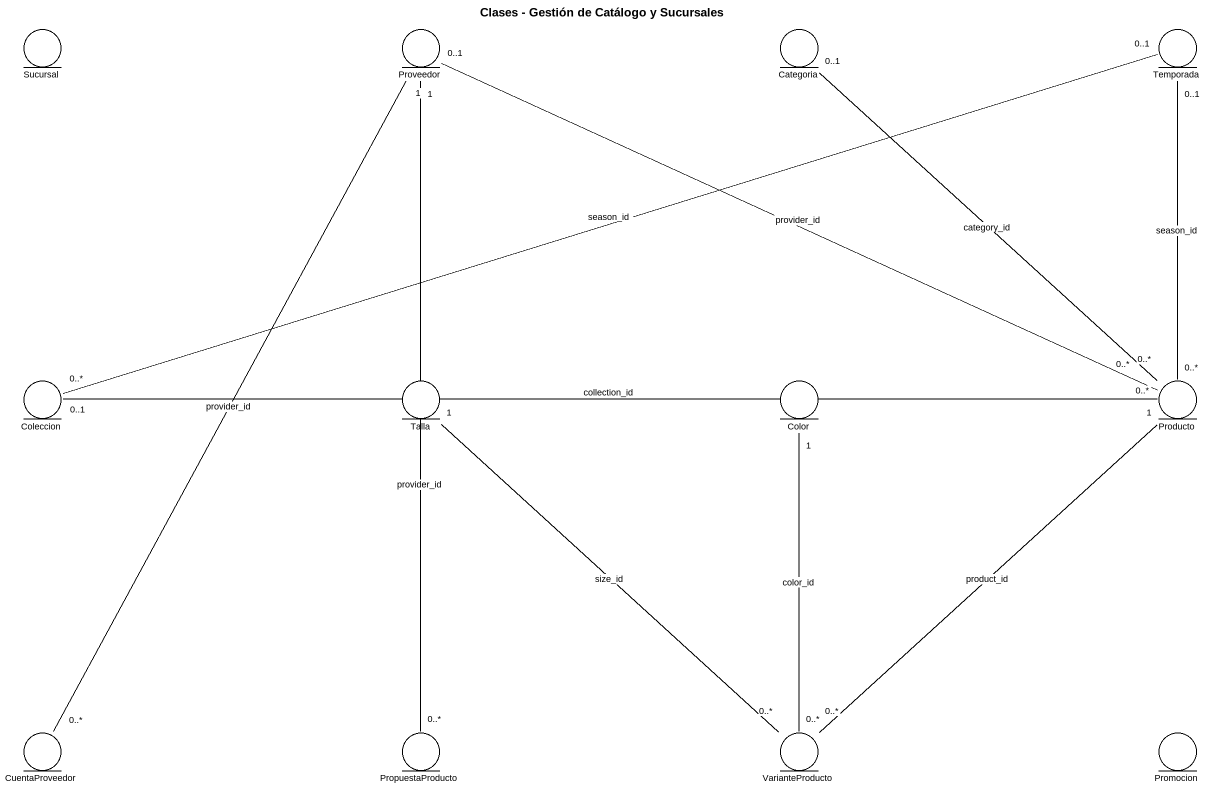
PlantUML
@startuml
title Clases - Gestión de Catálogo y Sucursales
entity Sucursal
entity Proveedor
entity Categoria
entity Temporada
entity Coleccion
entity Talla
entity Color
entity Producto
entity CuentaProveedor
entity PropuestaProducto
entity VarianteProducto
entity Promocion
Coleccion "0..*" -right- "0..1" Temporada : season_id
Producto "0..*" -left- "0..1" Proveedor : provider_id
Producto "0..*" -up- "0..1" Categoria : category_id
Producto "0..*" -up- "0..1" Temporada : season_id
Producto "0..*" -left- "0..1" Coleccion : collection_id
CuentaProveedor "0..*" -up- "1" Proveedor : provider_id
PropuestaProducto "0..*" -up- "1" Proveedor : provider_id
VarianteProducto "0..*" -up- "1" Talla : size_id
VarianteProducto "0..*" -up- "1" Color : color_id
VarianteProducto "0..*" -up- "1" Producto : product_id
@enduml
